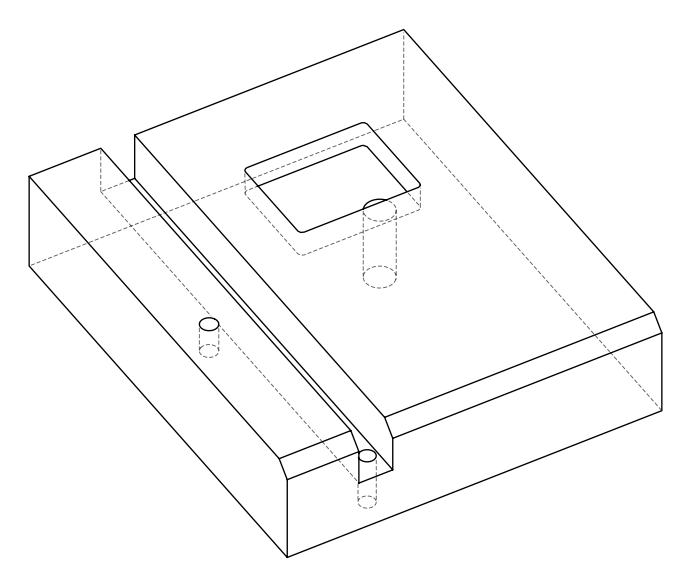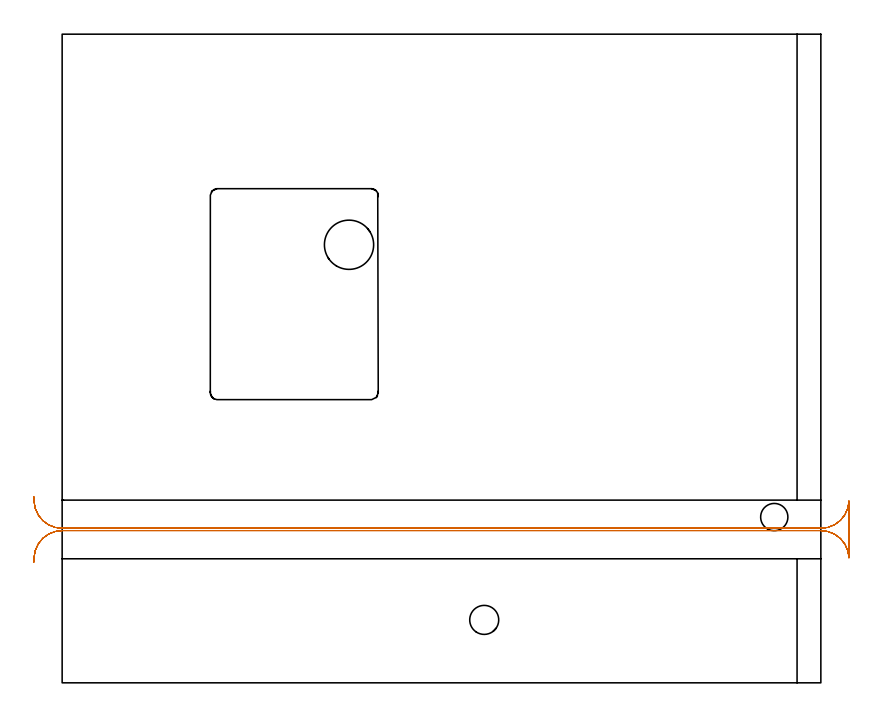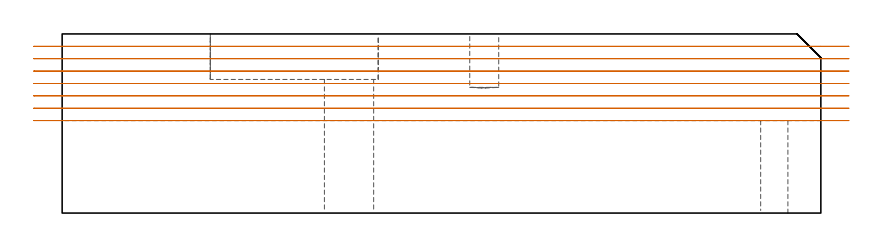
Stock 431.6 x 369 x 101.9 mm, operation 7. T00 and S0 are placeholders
(PLAN: 7 operations, 5 tool changes, 124.6 min)
(1 INDEXABLE_INSERT_DRILL_THROUGH_HOLE_FROM_SOLID | STEP1HOLE | NXT0302_027 | 0.33 min | 62688 mm3)
(2 INDEXABLE_INSERT_DRILL_THROUGH_HOLE_FROM_SOLID_1 | STEP1HOLE_1 | NXT0302_002 | 0.24 min | 19185 mm3)
(3 INDEXABLE_INSERT_DRILL_BLIND_HOLE_FROM_SOLID | STEP1POCKET | NXT0302_004 | 0.13 min | 6508 mm3)
(4 AREA_MILL | FG_CHAMFER_SURFACE | UGT0205_001 | 3.1 min | 7062 mm3)
(5 AREA_MILL_1 | FG_CHAMFER_SURFACE_1 | UGT0205_001 | 10.89 min | 24787 mm3)
(6 MILL_RECTANGULAR_POCKET | POCKET_RECTANGULAR_STRAIGHT | NXT0201_008 | Follow Part, ap 1.5, ae 75% | 95.86 min | 280546 mm3)
(7 MILL_RECTANGULAR_SLOT | SLOT_RECTANGULAR | UGT0201_004 | Follow Part, ap 8, ae 75% | 14.07 min | 698108 mm3)
(TOOL NXT0302_027 | Index. Insert Drill 28mm [880-D2800L32-05] | D28 PA176 FL140 Z2)
(TOOL NXT0302_002 | Index. Insert Drill 15.5mm [880-D1550L20-05] | D15.5 PA176 FL78 Z2)
(TOOL NXT0302_004 | Index. Insert Drill 16.5mm [880-D1650L20-05] | D16.5 PA176 FL83 Z2)
(TOOL UGT0205_001 | Chamfer Mill 20 x 3 x 45 deg. | D20 FL50 Z2)
(TOOL NXT0201_008 | ENDMILL 6mm [2P460-0600-NA 1630] | D6 FL26 Z6)
(TOOL UGT0201_004 | End Mill 32 mm | D32 FL53 Z6)
(OP 7 MILL_RECTANGULAR_SLOT)
G17 G21 G94 G90
T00 M6
G54
G17 G0 G90 X-16.154 Y68.585 S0 M3
G43 Z111.9 H0
Z94.857
G94 G1 X-15.97 Y71.579 F250.
G2 X0. Y86.6 R16. F500.
G1 X431.6
G2 X447.1 Y74.567 R16.
G1 X447.13 Y74.56
G3 X447.6 Y78.397 R16.
G1 Y96.111
G3 X447.131 Y99.944 R16.
G1 X447.101 Y99.937
G2 X431.6 Y87.9 R16.
G1 X0.
G2 X-15.97 Y102.921 R16.
G1 X-16.154 Y105.915 F250.
G0 Y68.585 Z87.814
G1 X-15.97 Y71.579
G2 X0. Y86.6 R16. F500.
G1 X431.6
G2 X447.59 Y71.166 R16.
G1 Y103.334
G2 X431.6 Y87.9 R16.
G1 X0.
G2 X-15.97 Y102.921 R16.
G1 X-16.154 Y105.915 F250.
G0 Y68.585 Z80.771
G1 X-15.97 Y71.579
G2 X0. Y86.6 R16. F500.
G1 X431.6
G2 X447.59 Y71.166 R16.
G1 Y103.334
G2 X431.6 Y87.9 R16.
G1 X0.
G2 X-15.97 Y102.921 R16.
G1 X-16.154 Y105.915 F250.
G0 Y68.585 Z73.729
G1 X-15.97 Y71.579
G2 X0. Y86.6 R16. F500.
G1 X431.6
G2 X447.59 Y71.166 R16.
G1 Y103.334
G2 X431.6 Y87.9 R16.
G1 X0.
G2 X-15.97 Y102.921 R16.
G1 X-16.154 Y105.915 F250.
G0 Y68.585 Z66.686
G1 X-15.97 Y71.579
G2 X0. Y86.6 R16. F500.
G1 X431.6
G2 X447.59 Y71.166 R16.
G1 Y103.334
G2 X431.6 Y87.9 R16.
G1 X0.
G2 X-15.97 Y102.921 R16.
G1 X-16.154 Y105.915 F250.
G0 Y68.585 Z59.643
G1 X-15.97 Y71.579
G2 X0. Y86.6 R16. F500.
G1 X431.6
G2 X447.59 Y71.166 R16.
G1 Y103.334
G2 X431.6 Y87.9 R16.
G1 X0.
G2 X-15.97 Y102.921 R16.
G1 X-16.154 Y105.915 F250.
G0 Y68.585 Z52.6
G1 X-15.97 Y71.579
G2 X0. Y86.6 R16. F500.
G1 X431.6
G2 X447.59 Y71.166 R16.
G1 Y103.334
G2 X431.6 Y87.9 R16.
G1 X0.
G2 X-15.97 Y102.921 R16.
G1 X-16.154 Y105.915 F250.
G0 Z111.9
M5
M2
